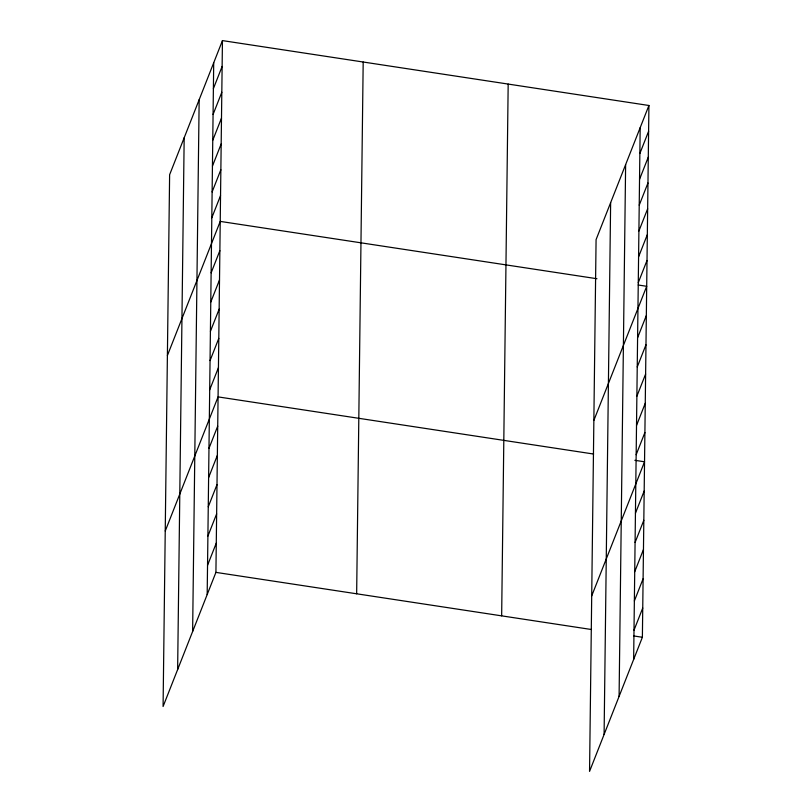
<?xml version="1.0" encoding="UTF-8"?>
<svg xmlns="http://www.w3.org/2000/svg" width="812" height="812" viewBox="0 0 812 812"><rect width="100%" height="100%" fill="white"/><g stroke="black" fill="none" stroke-linecap="round" stroke-linejoin="round"><path stroke-width="1.22" d="M177.635 669.565L184.172 137.786M192.627 631.503L199.163 99.734M207.182 594.567L213.708 62.788M222.447 40.6L169.617 174.732L163.08 706.511L215.921 572.379L222.447 40.6L648.92 105.489L642.383 637.268L589.553 771.4L596.079 239.621L648.92 105.489M356.651 593.795L363.187 62.016M501.654 615.851L508.18 84.072M604.098 734.464L610.634 202.685M619.089 696.402L625.626 164.623M633.644 659.456L640.171 127.677M213.394 88.62L222.133 66.432M213.079 114.451L221.818 92.263M212.764 140.273L221.503 118.085M212.439 166.105L221.179 143.917M212.125 191.936L220.864 169.749M211.81 217.768L220.549 195.58M167.394 355.534L220.235 221.402L596.952 278.729M211.13 272.842L219.869 250.654M210.775 302.084L219.514 279.896M210.409 331.337L219.149 309.149M210.054 360.589L218.793 338.391M209.699 389.831L218.438 367.643M165.242 531.018L218.073 396.895L593.582 454.03M208.978 448.325L217.717 426.138M208.613 477.578L217.352 455.39M208.258 506.82L216.997 484.632M207.902 536.072L216.642 513.884M207.537 565.314L216.276 543.126M639.856 153.509L648.595 131.321M639.541 179.34L648.28 157.152M639.227 205.172L647.966 182.974M638.902 230.994L647.651 208.806M638.587 256.825L647.326 234.638M638.273 282.657L647.012 260.469M593.856 420.423L646.697 286.291L638.202 285.002M637.593 337.731L646.332 315.543M637.237 366.983L645.976 344.795M636.872 396.226L645.621 374.038M636.517 425.478L645.256 403.29M636.161 454.72L644.901 432.532M591.704 595.917L644.535 461.784L634.832 460.302M635.441 513.214L644.18 491.027M635.086 542.467L643.825 520.279M634.72 571.719L643.459 549.531M634.365 600.961L643.104 578.773M633.999 630.213L642.739 608.026M215.921 572.379L591.43 629.513M633.888 635.979L642.383 637.268"/></g></svg>
